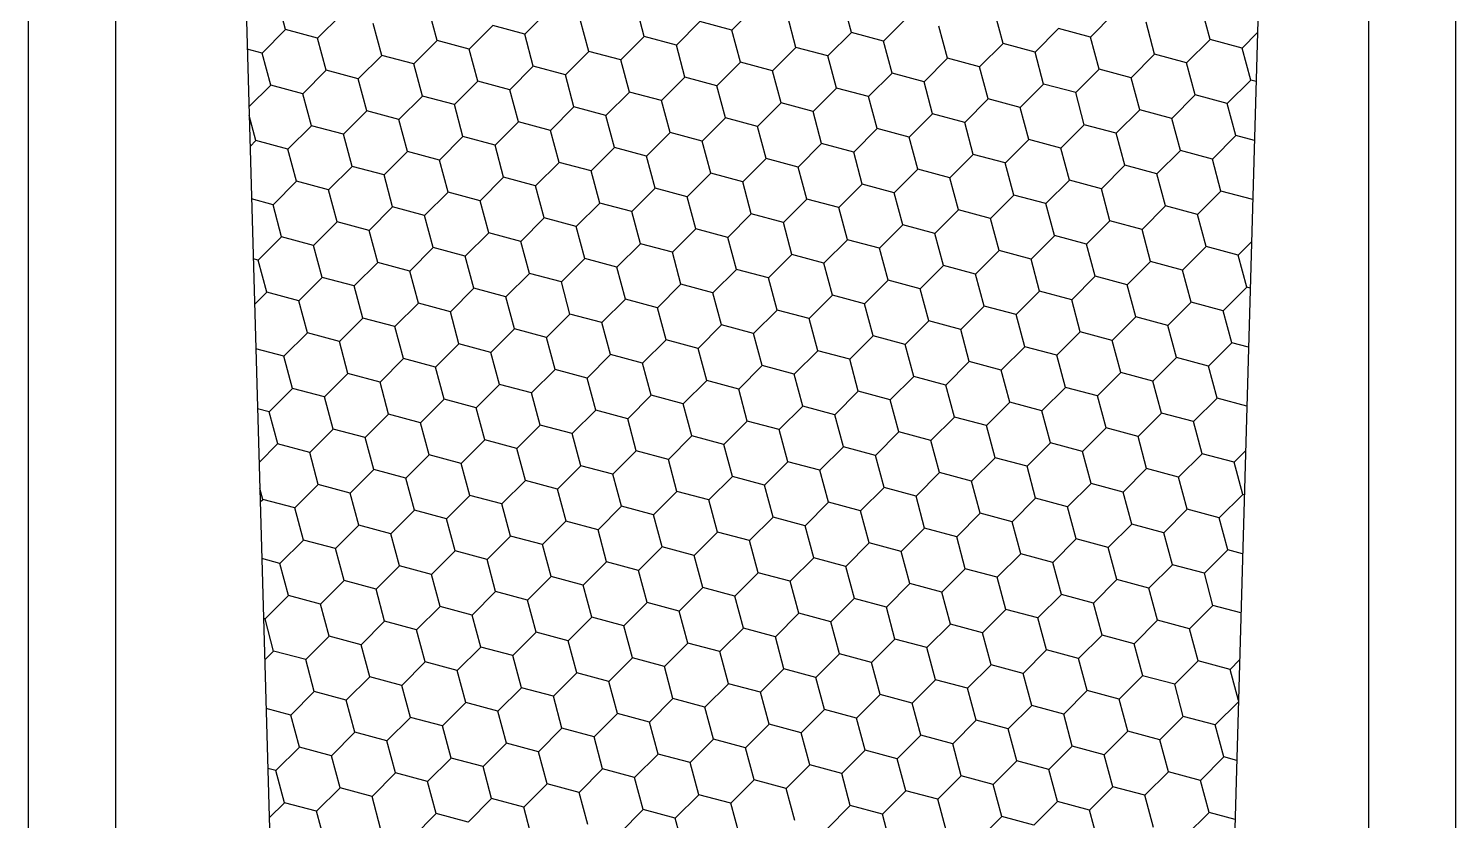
# Model space of a CAD drawing. Header units: inches. Extents: x 11.6 to 54.1, y 10.7 to 35.5.
# Drawn here: x 39.3392 to 39.6619, y 31.9943 to 32.1733 of the extents above; entities that cross this region are included whole.
import ezdxf

# ---------------------------------------------------------------- set-up
doc = ezdxf.new("R2010")
doc.units = ezdxf.units.IN
doc.header["$MEASUREMENT"] = 0
doc.layers.add('02', color=2, linetype='Continuous')

msp = doc.modelspace()

# ---------------------------------------------------------------- linework, layer by layer
at = {"layer": '02'}
for p, q in [((39.33919, 31.39859), (39.33919, 32.49815)), ((39.35887, 32.49815), (39.35887, 31.39859)), ((39.64216, 32.49815), (39.64216, 31.39859)), ((39.66185, 32.49815), (39.66185, 31.39859)), ((39.38183, 32.40782), (39.4052, 31.58882)), ((39.62381, 32.40782), (39.60045, 31.58882)), ((39.39732, 32.17309), (39.39538, 32.18034)), ((39.52526, 32.17243), (39.52331, 32.17968)), ((39.40456, 32.17115), (39.40986, 32.17645)), ((39.4316, 32.17063), (39.42966, 32.17788)), ((39.45139, 32.17205), (39.45669, 32.17736)), ((39.47843, 32.17153), (39.47649, 32.17878)), ((39.49822, 32.17295), (39.50352, 32.17826)), ((39.51271, 32.16907), (39.51077, 32.17632)), ((39.55954, 32.16997), (39.5576, 32.17722)), ((39.57933, 32.17139), (39.58463, 32.1767)), ((39.60637, 32.17087), (39.60442, 32.17812)), ((39.39201, 32.16779), (39.39732, 32.17309)), ((39.40456, 32.17115), (39.39732, 32.17309)), ((39.41905, 32.16727), (39.41711, 32.17451)), ((39.43884, 32.16869), (39.44415, 32.17399)), ((39.45139, 32.17205), (39.44415, 32.17399)), ((39.46588, 32.16817), (39.46394, 32.17541)), ((39.48567, 32.16959), (39.49097, 32.17489)), ((39.49822, 32.17295), (39.49097, 32.17489)), ((39.5325, 32.17049), (39.5378, 32.17579)), ((39.54699, 32.16661), (39.54505, 32.17385)), ((39.56678, 32.16803), (39.57208, 32.17333)), ((39.57933, 32.17139), (39.57208, 32.17333)), ((39.59382, 32.16751), (39.59188, 32.17475)), ((39.4065, 32.16391), (39.40456, 32.17115)), ((39.42629, 32.16533), (39.4316, 32.17063)), ((39.43884, 32.16869), (39.4316, 32.17063)), ((39.45333, 32.16481), (39.45139, 32.17205)), ((39.47312, 32.16623), (39.47843, 32.17153)), ((39.48567, 32.16959), (39.47843, 32.17153)), ((39.50016, 32.16571), (39.49822, 32.17295)), ((39.51995, 32.16713), (39.52526, 32.17243)), ((39.5325, 32.17049), (39.52526, 32.17243)), ((39.53444, 32.16325), (39.5325, 32.17049)), ((39.55423, 32.16467), (39.55954, 32.16997)), ((39.56678, 32.16803), (39.55954, 32.16997)), ((39.58127, 32.16415), (39.57933, 32.17139)), ((39.60106, 32.16557), (39.60637, 32.17087)), ((39.61361, 32.16893), (39.60637, 32.17087)), ((39.61361, 32.16893), (39.6171, 32.17242)), ((39.39201, 32.16779), (39.38865, 32.16869)), ((39.39395, 32.16054), (39.39201, 32.16779)), ((39.41375, 32.16197), (39.41905, 32.16727)), ((39.42629, 32.16533), (39.41905, 32.16727)), ((39.44078, 32.16145), (39.43884, 32.16869)), ((39.46058, 32.16287), (39.46588, 32.16817)), ((39.47312, 32.16623), (39.46588, 32.16817)), ((39.48761, 32.16235), (39.48567, 32.16959)), ((39.5074, 32.16377), (39.51271, 32.16907)), ((39.51995, 32.16713), (39.51271, 32.16907)), ((39.52189, 32.15989), (39.51995, 32.16713)), ((39.54169, 32.16131), (39.54699, 32.16661)), ((39.55423, 32.16467), (39.54699, 32.16661)), ((39.56872, 32.16079), (39.56678, 32.16803)), ((39.58851, 32.16221), (39.59382, 32.16751)), ((39.60106, 32.16557), (39.59382, 32.16751)), ((39.61555, 32.16169), (39.61361, 32.16893)), ((39.4012, 32.1586), (39.4065, 32.16391)), ((39.41375, 32.16197), (39.4065, 32.16391)), ((39.42824, 32.15808), (39.42629, 32.16533)), ((39.44803, 32.1595), (39.45333, 32.16481)), ((39.46058, 32.16287), (39.45333, 32.16481)), ((39.47506, 32.15898), (39.47312, 32.16623)), ((39.49486, 32.16041), (39.50016, 32.16571)), ((39.5074, 32.16377), (39.50016, 32.16571)), ((39.50935, 32.15652), (39.5074, 32.16377)), ((39.55617, 32.15742), (39.55423, 32.16467)), ((39.57597, 32.15884), (39.58127, 32.16415)), ((39.58851, 32.16221), (39.58127, 32.16415)), ((39.603, 32.15832), (39.60106, 32.16557)), ((39.38902, 32.15561), (39.39395, 32.16054)), ((39.4012, 32.1586), (39.39395, 32.16054)), ((39.41569, 32.15472), (39.41375, 32.16197)), ((39.43548, 32.15614), (39.44078, 32.16145)), ((39.44803, 32.1595), (39.44078, 32.16145)), ((39.46252, 32.15562), (39.46058, 32.16287)), ((39.48231, 32.15704), (39.48761, 32.16235)), ((39.49486, 32.16041), (39.48761, 32.16235)), ((39.4968, 32.15316), (39.49486, 32.16041)), ((39.52914, 32.15794), (39.53444, 32.16325)), ((39.54169, 32.16131), (39.53444, 32.16325)), ((39.54363, 32.15406), (39.54169, 32.16131)), ((39.56342, 32.15548), (39.56872, 32.16079)), ((39.57597, 32.15885), (39.56872, 32.16079)), ((39.59046, 32.15496), (39.58851, 32.16221)), ((39.61025, 32.15638), (39.61555, 32.16169)), ((39.61678, 32.16136), (39.61555, 32.16169)), ((39.40314, 32.15136), (39.4012, 32.1586)), ((39.42293, 32.15278), (39.42824, 32.15808)), ((39.43548, 32.15614), (39.42824, 32.15808)), ((39.44997, 32.15226), (39.44803, 32.1595)), ((39.46976, 32.15368), (39.47506, 32.15898)), ((39.48231, 32.15704), (39.47506, 32.15898)), ((39.48425, 32.1498), (39.48231, 32.15704)), ((39.51659, 32.15458), (39.52189, 32.15989)), ((39.52914, 32.15794), (39.52189, 32.15989)), ((39.53108, 32.1507), (39.52914, 32.15794)), ((39.55087, 32.15212), (39.55617, 32.15742)), ((39.56342, 32.15548), (39.55617, 32.15742)), ((39.57791, 32.1516), (39.57597, 32.15885)), ((39.5977, 32.15302), (39.603, 32.15832)), ((39.61025, 32.15638), (39.603, 32.15832)), ((39.41038, 32.14942), (39.41569, 32.15472)), ((39.42293, 32.15278), (39.41569, 32.15472)), ((39.43742, 32.1489), (39.43548, 32.15614)), ((39.45721, 32.15032), (39.46252, 32.15562)), ((39.46976, 32.15368), (39.46252, 32.15562)), ((39.4717, 32.14644), (39.46976, 32.15368)), ((39.50404, 32.15122), (39.50935, 32.15652)), ((39.51659, 32.15458), (39.50935, 32.15652)), ((39.51853, 32.14734), (39.51659, 32.15458)), ((39.53832, 32.14876), (39.54363, 32.15406)), ((39.55087, 32.15212), (39.54363, 32.15406)), ((39.56536, 32.14824), (39.56342, 32.15548)), ((39.58515, 32.14966), (39.59046, 32.15496)), ((39.5977, 32.15302), (39.59046, 32.15496)), ((39.61219, 32.14914), (39.61025, 32.15638)), ((39.39059, 32.148), (39.38908, 32.15364)), ((39.39784, 32.14606), (39.40314, 32.15136)), ((39.41038, 32.14942), (39.40314, 32.15136)), ((39.42487, 32.14554), (39.42293, 32.15278)), ((39.44467, 32.14696), (39.44997, 32.15226)), ((39.45721, 32.15032), (39.44997, 32.15226)), ((39.49149, 32.14786), (39.4968, 32.15316)), ((39.50404, 32.15122), (39.4968, 32.15316)), ((39.50598, 32.14398), (39.50404, 32.15122)), ((39.52578, 32.1454), (39.53108, 32.1507)), ((39.53832, 32.14876), (39.53108, 32.1507)), ((39.55281, 32.14488), (39.55087, 32.15212)), ((39.5726, 32.1463), (39.57791, 32.1516)), ((39.58515, 32.14966), (39.57791, 32.1516)), ((39.59964, 32.14578), (39.5977, 32.15302)), ((39.38928, 32.14668), (39.39059, 32.148)), ((39.39784, 32.14606), (39.39059, 32.148)), ((39.41233, 32.14217), (39.41038, 32.14942)), ((39.43212, 32.14359), (39.43742, 32.1489)), ((39.44467, 32.14696), (39.43742, 32.1489)), ((39.45915, 32.14307), (39.45721, 32.15032)), ((39.47895, 32.1445), (39.48425, 32.1498)), ((39.49149, 32.14786), (39.48425, 32.1498)), ((39.49344, 32.14061), (39.49149, 32.14786)), ((39.51323, 32.14203), (39.51853, 32.14734)), ((39.52578, 32.1454), (39.51853, 32.14734)), ((39.54026, 32.14151), (39.53832, 32.14876)), ((39.56006, 32.14293), (39.56536, 32.14824)), ((39.5726, 32.1463), (39.56536, 32.14824)), ((39.58709, 32.14241), (39.58515, 32.14966)), ((39.60689, 32.14384), (39.61219, 32.14914)), ((39.6164, 32.14801), (39.61219, 32.14914)), ((39.39978, 32.13881), (39.39784, 32.14606)), ((39.41957, 32.14023), (39.42487, 32.14554)), ((39.43212, 32.14359), (39.42487, 32.14554)), ((39.44661, 32.13971), (39.44467, 32.14696)), ((39.4664, 32.14113), (39.4717, 32.14644)), ((39.47895, 32.1445), (39.4717, 32.14644)), ((39.48089, 32.13725), (39.47895, 32.1445)), ((39.50068, 32.13867), (39.50598, 32.14398)), ((39.51323, 32.14203), (39.50598, 32.14398)), ((39.52772, 32.13815), (39.52578, 32.1454)), ((39.54751, 32.13957), (39.55281, 32.14488)), ((39.56006, 32.14294), (39.55281, 32.14488)), ((39.57455, 32.13905), (39.5726, 32.1463)), ((39.59434, 32.14047), (39.59964, 32.14578)), ((39.60689, 32.14384), (39.59964, 32.14578)), ((39.40702, 32.13687), (39.41233, 32.14217)), ((39.41957, 32.14023), (39.41233, 32.14217)), ((39.43406, 32.13635), (39.43212, 32.14359)), ((39.45385, 32.13777), (39.45915, 32.14307)), ((39.4664, 32.14113), (39.45915, 32.14307)), ((39.46834, 32.13389), (39.4664, 32.14113)), ((39.51517, 32.13479), (39.51323, 32.14203)), ((39.53496, 32.13621), (39.54026, 32.14151)), ((39.54751, 32.13957), (39.54026, 32.14151)), ((39.562, 32.13569), (39.56006, 32.14294)), ((39.58179, 32.13711), (39.58709, 32.14241)), ((39.59434, 32.14047), (39.58709, 32.14241)), ((39.60883, 32.13659), (39.60689, 32.14384)), ((39.39447, 32.13351), (39.39978, 32.13881)), ((39.40702, 32.13687), (39.39978, 32.13881)), ((39.42151, 32.13299), (39.41957, 32.14023)), ((39.4413, 32.13441), (39.44661, 32.13971)), ((39.45385, 32.13777), (39.44661, 32.13971)), ((39.45579, 32.13053), (39.45385, 32.13777)), ((39.48813, 32.13531), (39.49344, 32.14061)), ((39.50068, 32.13867), (39.49344, 32.14061)), ((39.50262, 32.13143), (39.50068, 32.13867)), ((39.52241, 32.13285), (39.52772, 32.13815)), ((39.53496, 32.13621), (39.52772, 32.13815)), ((39.54945, 32.13233), (39.54751, 32.13957)), ((39.56924, 32.13375), (39.57455, 32.13905)), ((39.58179, 32.13711), (39.57455, 32.13905)), ((39.59628, 32.13323), (39.59434, 32.14047)), ((39.39447, 32.13351), (39.38962, 32.13481)), ((39.40896, 32.12963), (39.40702, 32.13687)), ((39.42876, 32.13105), (39.43406, 32.13635)), ((39.4413, 32.13441), (39.43406, 32.13635)), ((39.44324, 32.12716), (39.4413, 32.13441)), ((39.47558, 32.13195), (39.48089, 32.13725)), ((39.48813, 32.13531), (39.48089, 32.13725)), ((39.49007, 32.12807), (39.48813, 32.13531)), ((39.50987, 32.12949), (39.51517, 32.13479)), ((39.52241, 32.13285), (39.51517, 32.13479)), ((39.5369, 32.12897), (39.53496, 32.13621)), ((39.55669, 32.13039), (39.562, 32.13569)), ((39.56924, 32.13375), (39.562, 32.13569)), ((39.58373, 32.12987), (39.58179, 32.13711)), ((39.60352, 32.13129), (39.60883, 32.13659)), ((39.61602, 32.13466), (39.60883, 32.13659)), ((39.39642, 32.12626), (39.39447, 32.13351)), ((39.41621, 32.12768), (39.42151, 32.13299)), ((39.42876, 32.13105), (39.42151, 32.13299)), ((39.46304, 32.12859), (39.46834, 32.13389)), ((39.47558, 32.13195), (39.46834, 32.13389)), ((39.47753, 32.1247), (39.47558, 32.13195)), ((39.49732, 32.12612), (39.50262, 32.13143)), ((39.50987, 32.12949), (39.50262, 32.13143)), ((39.52435, 32.1256), (39.52241, 32.13285)), ((39.54415, 32.12702), (39.54945, 32.13233)), ((39.55669, 32.13039), (39.54945, 32.13233)), ((39.57118, 32.12651), (39.56924, 32.13375)), ((39.59098, 32.12793), (39.59628, 32.13323)), ((39.60352, 32.13129), (39.59628, 32.13323)), ((39.60546, 32.12404), (39.60352, 32.13129)), ((39.40366, 32.12432), (39.40896, 32.12963)), ((39.41621, 32.12768), (39.40896, 32.12963)), ((39.4307, 32.1238), (39.42876, 32.13105)), ((39.45049, 32.12522), (39.45579, 32.13053)), ((39.46304, 32.12859), (39.45579, 32.13053)), ((39.46498, 32.12134), (39.46304, 32.12859)), ((39.48477, 32.12276), (39.49007, 32.12807)), ((39.49732, 32.12612), (39.49007, 32.12807)), ((39.51181, 32.12224), (39.50987, 32.12949)), ((39.5316, 32.12366), (39.5369, 32.12897)), ((39.54415, 32.12703), (39.5369, 32.12897)), ((39.55864, 32.12314), (39.55669, 32.13039)), ((39.57843, 32.12456), (39.58373, 32.12987)), ((39.59098, 32.12793), (39.58373, 32.12987)), ((39.59292, 32.12068), (39.59098, 32.12793)), ((39.39111, 32.12096), (39.39642, 32.12626)), ((39.40366, 32.12432), (39.39642, 32.12626)), ((39.41815, 32.12044), (39.41621, 32.12768)), ((39.43794, 32.12186), (39.44324, 32.12716)), ((39.45049, 32.12522), (39.44324, 32.12716)), ((39.45243, 32.11798), (39.45049, 32.12522)), ((39.47222, 32.1194), (39.47753, 32.1247)), ((39.48477, 32.12276), (39.47753, 32.1247)), ((39.49926, 32.11888), (39.49732, 32.12612)), ((39.51905, 32.1203), (39.52435, 32.1256)), ((39.5316, 32.12366), (39.52435, 32.1256)), ((39.54609, 32.11978), (39.54415, 32.12703)), ((39.56588, 32.1212), (39.57118, 32.1265)), ((39.57843, 32.12456), (39.57118, 32.12651)), ((39.61271, 32.1221), (39.61575, 32.12514)), ((39.4056, 32.11708), (39.40366, 32.12432)), ((39.42539, 32.1185), (39.4307, 32.1238)), ((39.43794, 32.12186), (39.4307, 32.1238)), ((39.43988, 32.11462), (39.43794, 32.12186)), ((39.48671, 32.11552), (39.48477, 32.12276)), ((39.5065, 32.11694), (39.51181, 32.12224)), ((39.51905, 32.1203), (39.51181, 32.12224)), ((39.53354, 32.11642), (39.5316, 32.12366)), ((39.55333, 32.11784), (39.55864, 32.12314)), ((39.56588, 32.1212), (39.55864, 32.12314)), ((39.58037, 32.11732), (39.57843, 32.12456)), ((39.60016, 32.11874), (39.60546, 32.12404)), ((39.61271, 32.1221), (39.60546, 32.12404)), ((39.61465, 32.11486), (39.61271, 32.1221)), ((39.39111, 32.12096), (39.39, 32.12126)), ((39.39305, 32.11372), (39.39111, 32.12096)), ((39.41285, 32.11514), (39.41815, 32.12044)), ((39.42539, 32.1185), (39.41815, 32.12044)), ((39.42733, 32.11125), (39.42539, 32.1185)), ((39.45967, 32.11604), (39.46498, 32.12134)), ((39.47222, 32.1194), (39.46498, 32.12134)), ((39.47416, 32.11216), (39.47222, 32.1194)), ((39.49396, 32.11358), (39.49926, 32.11888)), ((39.5065, 32.11694), (39.49926, 32.11888)), ((39.52099, 32.11306), (39.51905, 32.1203)), ((39.54078, 32.11448), (39.54609, 32.11978)), ((39.55333, 32.11784), (39.54609, 32.11978)), ((39.56782, 32.11396), (39.56588, 32.1212)), ((39.58761, 32.11538), (39.59292, 32.12068)), ((39.60016, 32.11874), (39.59292, 32.12068)), ((39.6021, 32.1115), (39.60016, 32.11874)), ((39.4003, 32.11177), (39.4056, 32.11708)), ((39.41285, 32.11514), (39.4056, 32.11708)), ((39.41479, 32.10789), (39.41285, 32.11514)), ((39.44713, 32.11268), (39.45243, 32.11798)), ((39.45967, 32.11604), (39.45243, 32.11798)), ((39.46162, 32.10879), (39.45967, 32.11604)), ((39.48141, 32.11021), (39.48671, 32.11552)), ((39.49396, 32.11358), (39.48671, 32.11552)), ((39.50844, 32.10969), (39.5065, 32.11694)), ((39.52824, 32.11112), (39.53354, 32.11642)), ((39.54078, 32.11448), (39.53354, 32.11642)), ((39.55527, 32.1106), (39.55333, 32.11784)), ((39.57507, 32.11202), (39.58037, 32.11732)), ((39.58761, 32.11538), (39.58037, 32.11732)), ((39.58955, 32.10813), (39.58761, 32.11538)), ((39.3903, 32.11096), (39.39305, 32.11372)), ((39.4003, 32.11177), (39.39305, 32.11372)), ((39.40224, 32.10453), (39.4003, 32.11177)), ((39.43458, 32.10931), (39.43988, 32.11462)), ((39.44713, 32.11268), (39.43988, 32.11462)), ((39.44907, 32.10543), (39.44713, 32.11268)), ((39.46886, 32.10685), (39.47416, 32.11216)), ((39.48141, 32.11021), (39.47416, 32.11216)), ((39.4959, 32.10633), (39.49396, 32.11358)), ((39.51569, 32.10775), (39.52099, 32.11306)), ((39.52824, 32.11112), (39.52099, 32.11306)), ((39.54273, 32.10723), (39.54078, 32.11448)), ((39.56252, 32.10865), (39.56782, 32.11396)), ((39.57507, 32.11202), (39.56782, 32.11396)), ((39.57701, 32.10477), (39.57507, 32.11202)), ((39.60935, 32.10955), (39.61465, 32.11486)), ((39.61545, 32.11464), (39.61465, 32.11486)), ((39.42203, 32.10595), (39.42733, 32.11125)), ((39.43458, 32.10931), (39.42733, 32.11125)), ((39.43652, 32.10207), (39.43458, 32.10931)), ((39.45631, 32.10349), (39.46162, 32.10879)), ((39.46886, 32.10685), (39.46162, 32.10879)), ((39.48335, 32.10297), (39.48141, 32.11021)), ((39.50314, 32.10439), (39.50844, 32.10969)), ((39.51569, 32.10775), (39.50844, 32.10969)), ((39.53018, 32.10387), (39.52824, 32.11112)), ((39.54997, 32.10529), (39.55527, 32.11059)), ((39.56252, 32.10865), (39.55527, 32.1106)), ((39.56446, 32.10141), (39.56252, 32.10865)), ((39.5968, 32.10619), (39.6021, 32.1115)), ((39.60935, 32.10955), (39.6021, 32.1115)), ((39.61129, 32.10231), (39.60935, 32.10955)), ((39.40948, 32.10259), (39.41479, 32.10789)), ((39.42203, 32.10595), (39.41479, 32.10789)), ((39.42397, 32.09871), (39.42203, 32.10595)), ((39.44376, 32.10013), (39.44907, 32.10543)), ((39.45631, 32.10349), (39.44907, 32.10543)), ((39.4708, 32.09961), (39.46886, 32.10685)), ((39.49059, 32.10103), (39.4959, 32.10633)), ((39.50314, 32.10439), (39.4959, 32.10633)), ((39.51763, 32.10051), (39.51569, 32.10775)), ((39.53742, 32.10193), (39.54273, 32.10723)), ((39.54997, 32.10529), (39.54273, 32.10723)), ((39.55191, 32.09805), (39.54997, 32.10529)), ((39.58425, 32.10283), (39.58955, 32.10813)), ((39.5968, 32.10619), (39.58955, 32.10813)), ((39.59874, 32.09895), (39.5968, 32.10619)), ((39.39694, 32.09923), (39.40224, 32.10453)), ((39.40948, 32.10259), (39.40224, 32.10453)), ((39.41142, 32.09534), (39.40948, 32.10259)), ((39.43122, 32.09677), (39.43652, 32.10207)), ((39.44376, 32.10013), (39.43652, 32.10207)), ((39.45825, 32.09625), (39.45631, 32.10349)), ((39.47805, 32.09767), (39.48335, 32.10297)), ((39.49059, 32.10103), (39.48335, 32.10297)), ((39.50508, 32.09715), (39.50314, 32.10439)), ((39.52487, 32.09857), (39.53018, 32.10387)), ((39.53742, 32.10193), (39.53018, 32.10387)), ((39.5717, 32.09947), (39.57701, 32.10477)), ((39.58425, 32.10283), (39.57701, 32.10477)), ((39.58619, 32.09559), (39.58425, 32.10283)), ((39.60598, 32.09701), (39.61129, 32.10231)), ((39.61507, 32.1013), (39.61129, 32.10231)), ((39.39694, 32.09923), (39.39058, 32.10093)), ((39.39888, 32.09198), (39.39694, 32.09923)), ((39.44571, 32.09288), (39.44376, 32.10013)), ((39.4655, 32.0943), (39.4708, 32.09961)), ((39.47805, 32.09767), (39.4708, 32.09961)), ((39.49253, 32.09378), (39.49059, 32.10103)), ((39.51233, 32.09521), (39.51763, 32.10051)), ((39.52487, 32.09857), (39.51763, 32.10051)), ((39.53936, 32.09469), (39.53742, 32.10193)), ((39.55916, 32.09611), (39.56446, 32.10141)), ((39.5717, 32.09947), (39.56446, 32.10141)), ((39.57364, 32.09222), (39.5717, 32.09947)), ((39.59344, 32.09364), (39.59874, 32.09895)), ((39.60598, 32.09701), (39.59874, 32.09895)), ((39.41867, 32.0934), (39.42397, 32.09871)), ((39.43122, 32.09677), (39.42397, 32.09871)), ((39.43316, 32.08952), (39.43122, 32.09677)), ((39.45295, 32.09094), (39.45825, 32.09625)), ((39.4655, 32.0943), (39.45825, 32.09625)), ((39.47999, 32.09042), (39.47805, 32.09767)), ((39.49978, 32.09184), (39.50508, 32.09715)), ((39.51233, 32.09521), (39.50508, 32.09715)), ((39.52682, 32.09132), (39.52487, 32.09857)), ((39.54661, 32.09274), (39.55191, 32.09805)), ((39.55916, 32.09611), (39.55191, 32.09805)), ((39.5611, 32.08886), (39.55916, 32.09611)), ((39.58089, 32.09028), (39.58619, 32.09559)), ((39.59344, 32.09365), (39.58619, 32.09559)), ((39.60793, 32.08976), (39.60598, 32.09701)), ((39.40612, 32.09004), (39.41142, 32.09534)), ((39.41867, 32.0934), (39.41142, 32.09534)), ((39.42061, 32.08616), (39.41867, 32.0934)), ((39.4404, 32.08758), (39.44571, 32.09288)), ((39.45295, 32.09094), (39.44571, 32.09288)), ((39.46744, 32.08706), (39.4655, 32.0943)), ((39.48723, 32.08848), (39.49253, 32.09378)), ((39.49978, 32.09184), (39.49253, 32.09378)), ((39.51427, 32.08796), (39.51233, 32.09521)), ((39.53406, 32.08938), (39.53936, 32.09469)), ((39.54661, 32.09274), (39.53936, 32.09469)), ((39.54855, 32.0855), (39.54661, 32.09274)), ((39.59538, 32.0864), (39.59344, 32.09365)), ((39.39357, 32.08668), (39.39888, 32.09198)), ((39.40612, 32.09004), (39.39888, 32.09198)), ((39.40806, 32.0828), (39.40612, 32.09004)), ((39.42785, 32.08422), (39.43316, 32.08952)), ((39.4404, 32.08758), (39.43316, 32.08952)), ((39.45489, 32.0837), (39.45295, 32.09094)), ((39.47468, 32.08512), (39.47999, 32.09042)), ((39.48723, 32.08848), (39.47999, 32.09042)), ((39.50172, 32.0846), (39.49978, 32.09184)), ((39.52151, 32.08602), (39.52682, 32.09132)), ((39.53406, 32.08938), (39.52682, 32.09132)), ((39.536, 32.08214), (39.53406, 32.08938)), ((39.56834, 32.08692), (39.57364, 32.09222)), ((39.58089, 32.09028), (39.57364, 32.09222)), ((39.58283, 32.08304), (39.58089, 32.09028)), ((39.60262, 32.08446), (39.60793, 32.08976)), ((39.61469, 32.08795), (39.60793, 32.08976)), ((39.39357, 32.08668), (39.39097, 32.08738)), ((39.39552, 32.07943), (39.39357, 32.08668)), ((39.41531, 32.08086), (39.42061, 32.08616)), ((39.42785, 32.08422), (39.42061, 32.08616)), ((39.44234, 32.08034), (39.4404, 32.08758)), ((39.46214, 32.08176), (39.46744, 32.08706)), ((39.47468, 32.08512), (39.46744, 32.08706)), ((39.48917, 32.08124), (39.48723, 32.08848)), ((39.50896, 32.08266), (39.51427, 32.08796)), ((39.52151, 32.08602), (39.51427, 32.08796)), ((39.52345, 32.07878), (39.52151, 32.08602)), ((39.55579, 32.08356), (39.5611, 32.08886)), ((39.56834, 32.08692), (39.5611, 32.08886)), ((39.57028, 32.07968), (39.56834, 32.08692)), ((39.59007, 32.0811), (39.59538, 32.0864)), ((39.60262, 32.08446), (39.59538, 32.0864)), ((39.40276, 32.07749), (39.40806, 32.0828)), ((39.41531, 32.08086), (39.40806, 32.0828)), ((39.4298, 32.07697), (39.42785, 32.08422)), ((39.44959, 32.07839), (39.45489, 32.0837)), ((39.46214, 32.08176), (39.45489, 32.0837)), ((39.47662, 32.07787), (39.47468, 32.08512)), ((39.49642, 32.0793), (39.50172, 32.0846)), ((39.50896, 32.08266), (39.50172, 32.0846)), ((39.54325, 32.0802), (39.54855, 32.0855)), ((39.55579, 32.08356), (39.54855, 32.0855)), ((39.55773, 32.07631), (39.55579, 32.08356)), ((39.57753, 32.07773), (39.58283, 32.08304)), ((39.59007, 32.0811), (39.58283, 32.08304)), ((39.60456, 32.07721), (39.60262, 32.08446)), ((39.41725, 32.07361), (39.41531, 32.08086)), ((39.43704, 32.07503), (39.44234, 32.08034)), ((39.44959, 32.07839), (39.44234, 32.08034)), ((39.46408, 32.07451), (39.46214, 32.08176)), ((39.48387, 32.07593), (39.48917, 32.08124)), ((39.49642, 32.0793), (39.48917, 32.08124)), ((39.51091, 32.07541), (39.50896, 32.08266)), ((39.5307, 32.07683), (39.536, 32.08214)), ((39.54325, 32.0802), (39.536, 32.08214)), ((39.54519, 32.07295), (39.54325, 32.0802)), ((39.56498, 32.07437), (39.57028, 32.07968)), ((39.57753, 32.07774), (39.57028, 32.07968)), ((39.59202, 32.07385), (39.59007, 32.0811)), ((39.39132, 32.07524), (39.39551, 32.07943)), ((39.40276, 32.07749), (39.39551, 32.07943)), ((39.4047, 32.07025), (39.40276, 32.07749)), ((39.42449, 32.07167), (39.4298, 32.07697)), ((39.43704, 32.07503), (39.4298, 32.07697)), ((39.45153, 32.07115), (39.44959, 32.07839)), ((39.47132, 32.07257), (39.47662, 32.07787)), ((39.48387, 32.07593), (39.47662, 32.07787)), ((39.49836, 32.07205), (39.49642, 32.0793)), ((39.51815, 32.07347), (39.52345, 32.07878)), ((39.5307, 32.07683), (39.52345, 32.07878)), ((39.53264, 32.06959), (39.5307, 32.07683)), ((39.55243, 32.07101), (39.55773, 32.07631)), ((39.56498, 32.07437), (39.55773, 32.07631)), ((39.57947, 32.07049), (39.57753, 32.07774)), ((39.59926, 32.07191), (39.60456, 32.07721)), ((39.61181, 32.07527), (39.60456, 32.07721)), ((39.61181, 32.07527), (39.6144, 32.07786)), ((39.41194, 32.06831), (39.41725, 32.07361)), ((39.42449, 32.07167), (39.41725, 32.07361)), ((39.43898, 32.06779), (39.43704, 32.07503)), ((39.45877, 32.06921), (39.46408, 32.07451)), ((39.47132, 32.07257), (39.46408, 32.07451)), ((39.48581, 32.06869), (39.48387, 32.07593)), ((39.5056, 32.07011), (39.51091, 32.07541)), ((39.51815, 32.07347), (39.51091, 32.07541)), ((39.52009, 32.06623), (39.51815, 32.07347)), ((39.56692, 32.06713), (39.56498, 32.07437)), ((39.58671, 32.06855), (39.59202, 32.07385)), ((39.59926, 32.07191), (39.59202, 32.07385)), ((39.61375, 32.06803), (39.61181, 32.07527)), ((39.3994, 32.06495), (39.4047, 32.07025)), ((39.41194, 32.06831), (39.4047, 32.07025)), ((39.42643, 32.06443), (39.42449, 32.07167)), ((39.44623, 32.06585), (39.45153, 32.07115)), ((39.45877, 32.06921), (39.45153, 32.07115)), ((39.47326, 32.06533), (39.47132, 32.07257)), ((39.49305, 32.06675), (39.49836, 32.07205)), ((39.5056, 32.07011), (39.49836, 32.07205)), ((39.50754, 32.06287), (39.5056, 32.07011)), ((39.53988, 32.06765), (39.54519, 32.07295)), ((39.55243, 32.07101), (39.54519, 32.07295)), ((39.55437, 32.06377), (39.55243, 32.07101)), ((39.57416, 32.06519), (39.57947, 32.07049)), ((39.58671, 32.06855), (39.57947, 32.07049)), ((39.6012, 32.06467), (39.59926, 32.07191)), ((39.39215, 32.06689), (39.39148, 32.06938)), ((39.39157, 32.06631), (39.39215, 32.06689)), ((39.3994, 32.06495), (39.39215, 32.06689)), ((39.41389, 32.06106), (39.41195, 32.06831)), ((39.43368, 32.06248), (39.43898, 32.06779)), ((39.44623, 32.06585), (39.43898, 32.06779)), ((39.46072, 32.06196), (39.45877, 32.06921)), ((39.48051, 32.06339), (39.48581, 32.06869)), ((39.49305, 32.06675), (39.48581, 32.06869)), ((39.495, 32.0595), (39.49305, 32.06675)), ((39.52734, 32.06429), (39.53264, 32.06959)), ((39.53988, 32.06765), (39.53264, 32.06959)), ((39.54182, 32.0604), (39.53988, 32.06765)), ((39.56162, 32.06182), (39.56692, 32.06713)), ((39.57416, 32.06519), (39.56692, 32.06713)), ((39.58865, 32.06131), (39.58671, 32.06855)), ((39.60845, 32.06273), (39.61375, 32.06803)), ((39.61412, 32.06793), (39.61375, 32.06803)), ((39.40134, 32.0577), (39.3994, 32.06495)), ((39.42113, 32.05912), (39.42643, 32.06443)), ((39.43368, 32.06248), (39.42643, 32.06443)), ((39.44817, 32.0586), (39.44623, 32.06585)), ((39.46796, 32.06002), (39.47326, 32.06533)), ((39.48051, 32.06339), (39.47326, 32.06533)), ((39.48245, 32.05614), (39.48051, 32.06339)), ((39.51479, 32.06092), (39.52009, 32.06623)), ((39.52734, 32.06429), (39.52009, 32.06623)), ((39.52928, 32.05704), (39.52734, 32.06429)), ((39.54907, 32.05846), (39.55437, 32.06377)), ((39.56162, 32.06183), (39.55437, 32.06377)), ((39.57611, 32.05794), (39.57416, 32.06519)), ((39.5959, 32.05936), (39.6012, 32.06467)), ((39.60845, 32.06273), (39.6012, 32.06467)), ((39.40858, 32.05576), (39.41389, 32.06106)), ((39.42113, 32.05912), (39.41389, 32.06106)), ((39.43562, 32.05524), (39.43368, 32.06248)), ((39.45541, 32.05666), (39.46071, 32.06196)), ((39.46796, 32.06002), (39.46071, 32.06196)), ((39.50224, 32.05756), (39.50754, 32.06287)), ((39.51479, 32.06092), (39.50754, 32.06287)), ((39.51673, 32.05368), (39.51479, 32.06092)), ((39.53652, 32.0551), (39.54182, 32.0604)), ((39.54907, 32.05846), (39.54182, 32.0604)), ((39.56356, 32.05458), (39.56162, 32.06183)), ((39.58335, 32.056), (39.58865, 32.0613)), ((39.5959, 32.05936), (39.58865, 32.06131)), ((39.61039, 32.05548), (39.60845, 32.06273)), ((39.39604, 32.0524), (39.40134, 32.0577)), ((39.40858, 32.05576), (39.40134, 32.0577)), ((39.42307, 32.05188), (39.42113, 32.05912)), ((39.44286, 32.0533), (39.44817, 32.0586)), ((39.45541, 32.05666), (39.44817, 32.0586)), ((39.4699, 32.05278), (39.46796, 32.06002)), ((39.48969, 32.0542), (39.495, 32.0595)), ((39.50224, 32.05756), (39.495, 32.0595)), ((39.50418, 32.05032), (39.50224, 32.05756)), ((39.52397, 32.05174), (39.52928, 32.05704)), ((39.53652, 32.0551), (39.52928, 32.05704)), ((39.55101, 32.05122), (39.54907, 32.05846)), ((39.5708, 32.05264), (39.57611, 32.05794)), ((39.58335, 32.056), (39.57611, 32.05794)), ((39.59784, 32.05212), (39.5959, 32.05936)), ((39.41052, 32.04852), (39.40858, 32.05576)), ((39.43032, 32.04994), (39.43562, 32.05524)), ((39.44286, 32.0533), (39.43562, 32.05524)), ((39.45735, 32.04942), (39.45541, 32.05666)), ((39.47714, 32.05084), (39.48245, 32.05614)), ((39.48969, 32.0542), (39.48245, 32.05614)), ((39.49163, 32.04696), (39.48969, 32.0542)), ((39.51143, 32.04838), (39.51673, 32.05368)), ((39.52397, 32.05174), (39.51673, 32.05368)), ((39.53846, 32.04786), (39.53652, 32.0551)), ((39.55825, 32.04928), (39.56356, 32.05458)), ((39.5708, 32.05264), (39.56356, 32.05458)), ((39.58529, 32.04876), (39.58335, 32.056)), ((39.60508, 32.05018), (39.61039, 32.05548)), ((39.61373, 32.05458), (39.61039, 32.05548)), ((39.39603, 32.0524), (39.39194, 32.0535)), ((39.39798, 32.04515), (39.39604, 32.0524)), ((39.41777, 32.04657), (39.42307, 32.05188)), ((39.43032, 32.04994), (39.42307, 32.05188)), ((39.44481, 32.04605), (39.44286, 32.0533)), ((39.4646, 32.04748), (39.4699, 32.05278)), ((39.47714, 32.05084), (39.4699, 32.05278)), ((39.47909, 32.04359), (39.47715, 32.05084)), ((39.52592, 32.04449), (39.52397, 32.05174)), ((39.54571, 32.04592), (39.55101, 32.05122)), ((39.55825, 32.04928), (39.55101, 32.05122)), ((39.57274, 32.0454), (39.5708, 32.05264)), ((39.59254, 32.04682), (39.59784, 32.05212)), ((39.60508, 32.05018), (39.59784, 32.05212)), ((39.40522, 32.04321), (39.41052, 32.04852)), ((39.41777, 32.04657), (39.41052, 32.04852)), ((39.43226, 32.04269), (39.43032, 32.04994)), ((39.45205, 32.04411), (39.45735, 32.04942)), ((39.4646, 32.04748), (39.45735, 32.04942)), ((39.46654, 32.04023), (39.4646, 32.04748)), ((39.49888, 32.04501), (39.50418, 32.05032)), ((39.51143, 32.04838), (39.50418, 32.05032)), ((39.51337, 32.04113), (39.51143, 32.04838)), ((39.53316, 32.04255), (39.53846, 32.04786)), ((39.54571, 32.04592), (39.53846, 32.04786)), ((39.5602, 32.04203), (39.55825, 32.04928)), ((39.57999, 32.04345), (39.58529, 32.04876)), ((39.59254, 32.04682), (39.58529, 32.04876)), ((39.60702, 32.04293), (39.60508, 32.05018)), ((39.39267, 32.03985), (39.39798, 32.04515)), ((39.40522, 32.04321), (39.39798, 32.04515)), ((39.41971, 32.03933), (39.41777, 32.04657)), ((39.4395, 32.04075), (39.44481, 32.04605)), ((39.45205, 32.04411), (39.4448, 32.04605)), ((39.45399, 32.03687), (39.45205, 32.04411)), ((39.48633, 32.04165), (39.49163, 32.04696)), ((39.49888, 32.04501), (39.49163, 32.04696)), ((39.50082, 32.03777), (39.49888, 32.04501)), ((39.52061, 32.03919), (39.52591, 32.04449)), ((39.53316, 32.04255), (39.52591, 32.04449)), ((39.54765, 32.03867), (39.54571, 32.04592)), ((39.56744, 32.04009), (39.57274, 32.04539)), ((39.57999, 32.04345), (39.57274, 32.0454)), ((39.59448, 32.03957), (39.59254, 32.04682)), ((39.40716, 32.03597), (39.40522, 32.04321)), ((39.42695, 32.03739), (39.43226, 32.04269)), ((39.4395, 32.04075), (39.43226, 32.04269)), ((39.44144, 32.03351), (39.4395, 32.04075)), ((39.47378, 32.03829), (39.47909, 32.04359)), ((39.48633, 32.04165), (39.47909, 32.04359)), ((39.48827, 32.03441), (39.48633, 32.04165)), ((39.50806, 32.03583), (39.51337, 32.04113)), ((39.52061, 32.03919), (39.51337, 32.04113)), ((39.5351, 32.03531), (39.53316, 32.04255)), ((39.55489, 32.03673), (39.5602, 32.04203)), ((39.56744, 32.04009), (39.5602, 32.04203)), ((39.58193, 32.03621), (39.57999, 32.04345)), ((39.60172, 32.03763), (39.60702, 32.04293)), ((39.61335, 32.04124), (39.60702, 32.04293)), ((39.39267, 32.03985), (39.39232, 32.03994)), ((39.39461, 32.03261), (39.39267, 32.03985)), ((39.41441, 32.03403), (39.41971, 32.03933)), ((39.42695, 32.03739), (39.41971, 32.03933)), ((39.46124, 32.03493), (39.46654, 32.04023)), ((39.47378, 32.03829), (39.46654, 32.04023)), ((39.47572, 32.03105), (39.47378, 32.03829)), ((39.49552, 32.03247), (39.50082, 32.03777)), ((39.50806, 32.03583), (39.50082, 32.03777)), ((39.52255, 32.03195), (39.52061, 32.03919)), ((39.54234, 32.03337), (39.54765, 32.03867)), ((39.55489, 32.03673), (39.54765, 32.03867)), ((39.56938, 32.03285), (39.56744, 32.04009)), ((39.58917, 32.03427), (39.59448, 32.03957)), ((39.60172, 32.03763), (39.59448, 32.03957)), ((39.60366, 32.03039), (39.60172, 32.03763)), ((39.40186, 32.03066), (39.40716, 32.03597)), ((39.41441, 32.03403), (39.40716, 32.03597)), ((39.4289, 32.03014), (39.42695, 32.03739)), ((39.44869, 32.03157), (39.45399, 32.03687)), ((39.46123, 32.03493), (39.45399, 32.03687)), ((39.46318, 32.02768), (39.46124, 32.03493)), ((39.48297, 32.0291), (39.48827, 32.03441)), ((39.49552, 32.03247), (39.48827, 32.03441)), ((39.51001, 32.02858), (39.50806, 32.03583)), ((39.5298, 32.03001), (39.5351, 32.03531)), ((39.54234, 32.03337), (39.5351, 32.03531)), ((39.55683, 32.02949), (39.55489, 32.03673)), ((39.57663, 32.03091), (39.58193, 32.03621)), ((39.58917, 32.03427), (39.58193, 32.03621)), ((39.39259, 32.03058), (39.39461, 32.03261)), ((39.40186, 32.03066), (39.39461, 32.03261)), ((39.41635, 32.02678), (39.41441, 32.03403)), ((39.43614, 32.0282), (39.44144, 32.03351)), ((39.44869, 32.03157), (39.44144, 32.03351)), ((39.45063, 32.02432), (39.44869, 32.03157)), ((39.47042, 32.02574), (39.47572, 32.03105)), ((39.48297, 32.0291), (39.47572, 32.03105)), ((39.49746, 32.02522), (39.49552, 32.03247)), ((39.51725, 32.02664), (39.52255, 32.03195)), ((39.5298, 32.03001), (39.52255, 32.03195)), ((39.54429, 32.02612), (39.54235, 32.03337)), ((39.56408, 32.02754), (39.56938, 32.03285)), ((39.57663, 32.03091), (39.56938, 32.03285)), ((39.59112, 32.02702), (39.58917, 32.03427)), ((39.4038, 32.02342), (39.40186, 32.03066)), ((39.42359, 32.02484), (39.4289, 32.03014)), ((39.43614, 32.0282), (39.42889, 32.03014)), ((39.43808, 32.02096), (39.43614, 32.0282)), ((39.48491, 32.02186), (39.48297, 32.0291)), ((39.5047, 32.02328), (39.51001, 32.02858)), ((39.51725, 32.02664), (39.51, 32.02858)), ((39.53174, 32.02276), (39.5298, 32.03001)), ((39.55153, 32.02418), (39.55683, 32.02949)), ((39.56408, 32.02754), (39.55683, 32.02949)), ((39.57857, 32.02366), (39.57663, 32.03091)), ((39.59836, 32.02508), (39.60366, 32.03039)), ((39.61091, 32.02845), (39.60366, 32.03039)), ((39.61091, 32.02844), (39.61305, 32.03059)), ((39.61279, 32.02142), (39.61091, 32.02845)), ((39.41104, 32.02148), (39.41635, 32.02678)), ((39.42359, 32.02484), (39.41635, 32.02678)), ((39.42553, 32.0176), (39.42359, 32.02484)), ((39.45787, 32.02238), (39.46318, 32.02768)), ((39.47042, 32.02574), (39.46318, 32.02768)), ((39.47236, 32.0185), (39.47042, 32.02574)), ((39.49215, 32.01992), (39.49746, 32.02522)), ((39.5047, 32.02328), (39.49746, 32.02522)), ((39.51919, 32.0194), (39.51725, 32.02664)), ((39.53898, 32.02082), (39.54429, 32.02612)), ((39.55153, 32.02418), (39.54429, 32.02612)), ((39.56602, 32.0203), (39.56408, 32.02754)), ((39.58581, 32.02172), (39.59111, 32.02702)), ((39.59836, 32.02508), (39.59111, 32.02702)), ((39.6003, 32.01784), (39.59836, 32.02508)), ((39.3985, 32.01812), (39.4038, 32.02342)), ((39.41104, 32.02148), (39.4038, 32.02342)), ((39.41299, 32.01423), (39.41104, 32.02148)), ((39.44533, 32.01902), (39.45063, 32.02432)), ((39.45787, 32.02238), (39.45063, 32.02432)), ((39.45981, 32.01514), (39.45787, 32.02238)), ((39.47961, 32.01656), (39.48491, 32.02186)), ((39.49215, 32.01992), (39.48491, 32.02186)), ((39.50664, 32.01604), (39.5047, 32.02328)), ((39.52644, 32.01746), (39.53174, 32.02276)), ((39.53898, 32.02082), (39.53174, 32.02276)), ((39.55347, 32.01694), (39.55153, 32.02418)), ((39.57326, 32.01836), (39.57857, 32.02366)), ((39.58581, 32.02172), (39.57857, 32.02366)), ((39.58775, 32.01448), (39.58581, 32.02172)), ((39.3985, 32.01812), (39.3929, 32.01962)), ((39.43278, 32.01566), (39.43808, 32.02096)), ((39.44532, 32.01902), (39.43808, 32.02096)), ((39.44727, 32.01177), (39.44533, 32.01902)), ((39.46706, 32.01319), (39.47236, 32.0185)), ((39.47961, 32.01656), (39.47236, 32.0185)), ((39.4941, 32.01267), (39.49215, 32.01992)), ((39.51389, 32.0141), (39.51919, 32.0194)), ((39.52643, 32.01746), (39.51919, 32.0194)), ((39.54092, 32.01358), (39.53898, 32.02082)), ((39.56072, 32.015), (39.56602, 32.0203)), ((39.57326, 32.01836), (39.56602, 32.0203)), ((39.57521, 32.01111), (39.57326, 32.01836)), ((39.60754, 32.0159), (39.61278, 32.02113)), ((39.40044, 32.01087), (39.3985, 32.01812)), ((39.42023, 32.01229), (39.42553, 32.0176)), ((39.43278, 32.01566), (39.42553, 32.0176)), ((39.43472, 32.00841), (39.43278, 32.01566)), ((39.45451, 32.00983), (39.45981, 32.01514)), ((39.46706, 32.01319), (39.45981, 32.01514)), ((39.48155, 32.00931), (39.47961, 32.01656)), ((39.50134, 32.01073), (39.50664, 32.01604)), ((39.51389, 32.0141), (39.50664, 32.01604)), ((39.52838, 32.01021), (39.52644, 32.01746)), ((39.54817, 32.01163), (39.55347, 32.01694)), ((39.56072, 32.015), (39.55347, 32.01694)), ((39.56266, 32.00775), (39.56072, 32.015)), ((39.595, 32.01253), (39.6003, 32.01784)), ((39.60754, 32.0159), (39.6003, 32.01784)), ((39.60949, 32.00865), (39.60755, 32.0159)), ((39.40768, 32.00893), (39.41299, 32.01423)), ((39.42023, 32.01229), (39.41299, 32.01423)), ((39.42217, 32.00505), (39.42023, 32.01229)), ((39.44196, 32.00647), (39.44727, 32.01177)), ((39.45451, 32.00983), (39.44727, 32.01177)), ((39.469, 32.00595), (39.46706, 32.01319)), ((39.48879, 32.00737), (39.4941, 32.01267)), ((39.50134, 32.01073), (39.49409, 32.01267)), ((39.51583, 32.00685), (39.51389, 32.0141)), ((39.53562, 32.00827), (39.54092, 32.01358)), ((39.54817, 32.01163), (39.54092, 32.01358)), ((39.58245, 32.00917), (39.58775, 32.01448)), ((39.595, 32.01254), (39.58775, 32.01448)), ((39.59694, 32.00529), (39.595, 32.01254)), ((39.39513, 32.00557), (39.40044, 32.01087)), ((39.40768, 32.00893), (39.40044, 32.01087)), ((39.40962, 32.00169), (39.40768, 32.00893)), ((39.45645, 32.00259), (39.45451, 32.00983)), ((39.47624, 32.00401), (39.48155, 32.00931)), ((39.48879, 32.00737), (39.48155, 32.00931)), ((39.50328, 32.00349), (39.50134, 32.01073)), ((39.52307, 32.00491), (39.52838, 32.01021)), ((39.53562, 32.00827), (39.52838, 32.01021)), ((39.55011, 32.00439), (39.54817, 32.01163)), ((39.5699, 32.00581), (39.5752, 32.01111)), ((39.58245, 32.00917), (39.5752, 32.01111)), ((39.58439, 32.00193), (39.58245, 32.00917)), ((39.60418, 32.00335), (39.60949, 32.00865)), ((39.6124, 32.00787), (39.60949, 32.00865)), ((39.39513, 32.00557), (39.39329, 32.00606)), ((39.39708, 31.99832), (39.39513, 32.00557)), ((39.42942, 32.00311), (39.43472, 32.00841)), ((39.44196, 32.00647), (39.43472, 32.00841)), ((39.4439, 31.99923), (39.44196, 32.00647)), ((39.4637, 32.00065), (39.469, 32.00595)), ((39.47624, 32.00401), (39.469, 32.00595)), ((39.49073, 32.00013), (39.48879, 32.00737)), ((39.51053, 32.00155), (39.51583, 32.00685)), ((39.52307, 32.00491), (39.51583, 32.00685)), ((39.53756, 32.00103), (39.53562, 32.00827)), ((39.55735, 32.00245), (39.56266, 32.00775)), ((39.5699, 32.00581), (39.56266, 32.00775)), ((39.57184, 31.99857), (39.5699, 32.00581)), ((39.59164, 31.99999), (39.59694, 32.00529)), ((39.60418, 32.00335), (39.59694, 32.00529)), ((39.41687, 31.99975), (39.42217, 32.00505)), ((39.42942, 32.00311), (39.42217, 32.00505)), ((39.43136, 31.99586), (39.42942, 32.00311)), ((39.45115, 31.99728), (39.45645, 32.00259)), ((39.4637, 32.00065), (39.45645, 32.00259)), ((39.47819, 31.99676), (39.47624, 32.00401)), ((39.49798, 31.99819), (39.50328, 32.00349)), ((39.51052, 32.00155), (39.50328, 32.00349)), ((39.52501, 31.99767), (39.52307, 32.00491)), ((39.54481, 31.99909), (39.55011, 32.00439)), ((39.55735, 32.00245), (39.55011, 32.00439)), ((39.5593, 31.9952), (39.55735, 32.00245)), ((39.60612, 31.99611), (39.60418, 32.00335)), ((39.40432, 31.99638), (39.40962, 32.00169)), ((39.41687, 31.99975), (39.40962, 32.00169)), ((39.41881, 31.9925), (39.41687, 31.99975)), ((39.4386, 31.99392), (39.4439, 31.99923)), ((39.45115, 31.99728), (39.4439, 31.99923)), ((39.46564, 31.9934), (39.4637, 32.00065)), ((39.48543, 31.99482), (39.49073, 32.00013)), ((39.49798, 31.99819), (39.49073, 32.00013)), ((39.51247, 31.9943), (39.51053, 32.00155)), ((39.53226, 31.99572), (39.53756, 32.00103)), ((39.54481, 31.99909), (39.53756, 32.00103)), ((39.54675, 31.99184), (39.54481, 31.99909)), ((39.57909, 31.99662), (39.58439, 32.00193)), ((39.59163, 31.99999), (39.58439, 32.00193)), ((39.59358, 31.99274), (39.59164, 31.99999)), ((39.39361, 31.99486), (39.39708, 31.99832)), ((39.40432, 31.99638), (39.39708, 31.99832)), ((39.40626, 31.98914), (39.40432, 31.99638)), ((39.42605, 31.99056), (39.43136, 31.99586)), ((39.4386, 31.99392), (39.43136, 31.99586)), ((39.45309, 31.99004), (39.45115, 31.99728)), ((39.47288, 31.99146), (39.47819, 31.99676)), ((39.48543, 31.99482), (39.47819, 31.99676)), ((39.49992, 31.99094), (39.49798, 31.99819)), ((39.51971, 31.99236), (39.52501, 31.99767)), ((39.53226, 31.99572), (39.52501, 31.99767)), ((39.5342, 31.98848), (39.53226, 31.99572)), ((39.56654, 31.99326), (39.57184, 31.99857)), ((39.57909, 31.99663), (39.57184, 31.99857)), ((39.58103, 31.98938), (39.57909, 31.99663)), ((39.60082, 31.9908), (39.60612, 31.9961)), ((39.61202, 31.99452), (39.60612, 31.99611)), ((39.48737, 31.98758), (39.48543, 31.99482)), ((39.55399, 31.9899), (39.5593, 31.9952)), ((39.56654, 31.99326), (39.55929, 31.9952))]:
    msp.add_line(p, q, dxfattribs=at)

doc.saveas('drawing.dxf')
